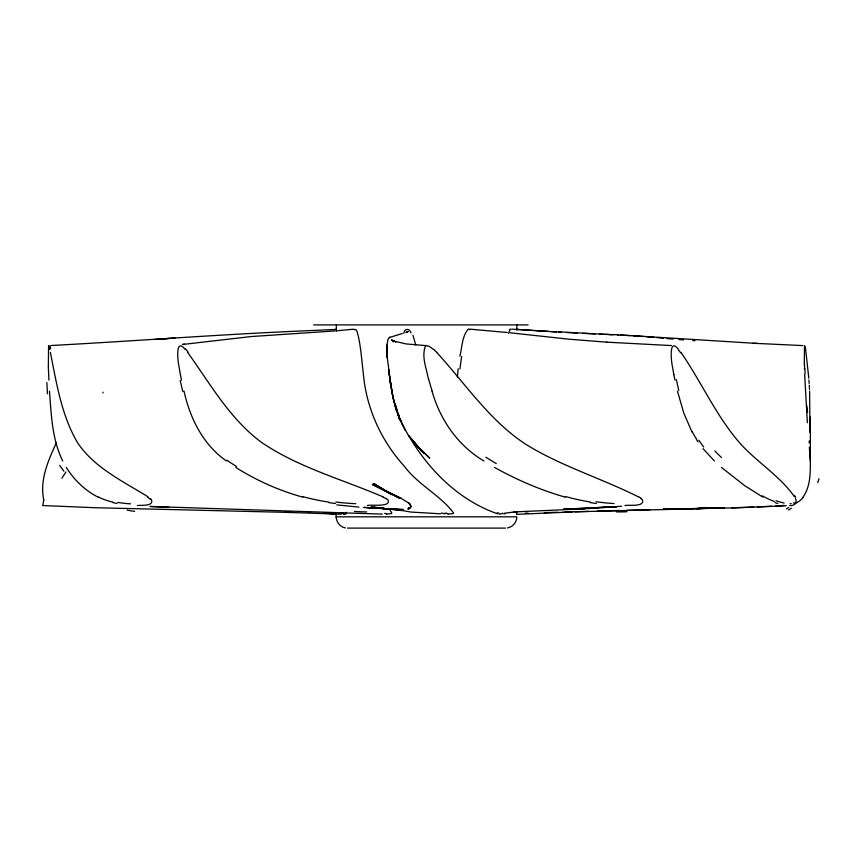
<?xml version="1.0" encoding="UTF-8"?>
<svg xmlns="http://www.w3.org/2000/svg" width="853" height="853" viewBox="0 0 853 853"><rect width="100%" height="100%" fill="white"/><g stroke="black" fill="none" stroke-linecap="round" stroke-linejoin="round"><path stroke-width="1.28" d="M345.422 527.922C339.131 526.877 335.293 520.33 336.178 514.252M809.625 391.228L809.977 432.45M336.445 324.897L336.189 330.623A19.8 0.768 88.9 0 0 336.189 331.348M336.21 329.418L307.698 330.708C222.068 334.237 136.651 340.933 51.073 345.518M457.368 377.175L458.178 368.741M809.081 442.878L809.316 440.937M459.916 356.213C462.123 347.224 461.995 336.178 468.308 329.087A1.685 1.493 -87.8 0 1 468.99 329.098L470.003 329.759M508.633 333.416L509.987 329.087A1.685 0.64 -88.9 0 1 510.275 329.098L510.702 329.759M391.431 494.527L373.038 484.131L399.023 497.971L372.868 484.344L400.569 498.259L372.345 484.504L400.473 497.949L408.875 503.142L411.114 506.671L408.011 509.092L409.717 508.249L408.918 508.665M56.319 442.878C48.28 460.513 39.654 479.695 43.663 499.463M403.778 333.416C404.45 327.776 410.026 328.405 411.039 332.969M803.036 497.171C809.284 488.374 810.222 477.104 810.35 466.634L810.35 417.021M408.374 508.9L408.544 507.684M406.913 332.627L407.926 331.486L405.783 332.51M354.24 329.727C357.151 327.84 357.535 334.472 358.324 336.274C361.054 348.749 361.832 361.533 363.389 374.179C366.406 408.352 381.291 440.969 404.365 466.271C417.821 484.589 440.073 495.017 453.487 512.824A1.088 1.034 89.7 0 1 453.274 513.517L447.868 514.21M516.577 514.284L516.598 514.263A29.205 3.028 63.6 0 1 516.587 514.242M402.253 333.502L389.373 337.564L387.87 339.633L386.985 345.07L387.155 356.597L390.962 386.164L388.605 369.36L390.482 384.202L393.126 398.042L396.656 410.666L392.657 395.941L390.557 382.336L393.126 398.042L392.657 395.941L395.664 408.395L399.769 419.815L395.238 404.301L399.769 419.815M42.821 505.498L43.706 500.071M410.485 507.684L409.888 508.143M408.31 508.953L408.832 508.697M389.373 337.564L389.992 337.106M794.964 503.515L796.809 502.63A214.732 63.623 56.2 0 0 803.217 497.427M504.368 513.25L515.425 511.843M507.578 527.922C512.792 526.994 516.854 522.111 516.822 516.822L336.178 516.822M182.446 344.484L250.931 336.572L334.834 330.943M182.873 344.409L184.525 344.143M353.846 329.173L336.732 330.783M154.532 339.515L174.993 337.991L172.242 338.214M169.043 338.47L157.464 339.323M616.559 506.639L569.751 509.049L584.294 508.836L563.481 509.166L616.559 506.639L584.294 508.836L513.901 511.928L516.801 511.789M601.813 507.62L621.602 506.224M775.644 506.053L782.286 505.701M786.21 505.722L734.092 507.908L663.325 509.198L712.436 508.132L683.679 509.049M771.656 506.266L757.293 506.959M517.814 514.284L567.991 512.163L562.362 512.344M753.657 507.108L731.821 507.791M503.718 513.869L505.061 513.826M588.421 511.395L574.869 511.789M525.32 513.186L528.028 513.101M619.406 510.51L597.281 511.139M649.997 509.689L627.147 510.307M544.331 512.621L557.947 512.248M567.085 512.195L572.011 512.056M689.81 508.825L663.559 509.454M696.048 508.644L724.336 507.961M565.912 512.035L691.879 508.836M789.718 505.541C792.917 506.064 797.502 503.878 795.956 500.071A8.914 2.527 -89.2 0 0 795.774 499.41L795.369 498.504M717.842 508.111L697.509 508.495L706.209 508.356M137.376 505.541C141.14 504.976 153.647 506.522 151.599 500.071A8.914 6.142 88.9 0 0 151.088 499.485M624.94 505.541C629.29 504.613 644.367 507.258 642.586 500.071A8.914 7.432 -88.6 0 0 642.01 499.453L640.827 498.504M367.312 505.541C371.14 504.262 390.983 507.62 388.115 500.071A8.914 8.861 83 0 0 387.401 499.474L385.993 498.504M313.605 324.897L528.103 324.897M347.47 528.103L505.53 528.103M784.547 505.541L782.041 505.402M367.878 507.578L381.92 508.185L363.741 507.428L388.797 509.049L371.311 507.343L389.331 509.166L371.236 507.045L389.139 509.198L403.192 509.476L388.467 509.156L379.617 507.887M291.299 512.472L94.95 507.716L42.693 505.541M343.237 512.824L149.968 506.458L169.321 507.364M285.222 512.301L341.307 514.21M342.607 512.802L337.735 512.653L382.336 514.114M671.524 345.582L606.526 342.149M802.822 345.582L753.252 343.247M605.278 334.227L613.819 334.813M595.095 333.928L582.631 333.342M599.552 334.141L604.009 334.344M618.564 334.856L613.915 334.632M612.027 334.728L558.587 331.828M757.539 343.471L620.558 334.952M308.253 512.248L309.959 512.322M617.38 334.984L630.698 335.687M577.3 333.075L566.691 332.51M511.8 329.141L561.413 332.212M537.838 330.623L538.574 330.665M440.553 513.805L410.922 512.056L391.495 508.719M535.066 330.463L535.769 330.506M556.167 331.902L550.963 331.593M425.594 345.582L406.007 343.919L393.212 340.912L396.069 341.893L395.067 341.541M633.352 335.837L643.919 336.54M548.372 331.433L535.727 330.623M533.264 330.463L516.651 329.333M606.782 342.16L568.695 339.174L510.126 332.798M692.711 340.592L694.95 340.752M323.383 513.154L336.082 514.114M678.967 339.569L683.605 339.921M470.27 329.173L507.247 332.51M646.531 336.743L653.654 337.351M673.07 339.099L667.067 338.577M651.724 337.18L649.133 336.956M663.399 338.246L657.151 337.671M336.722 504.891L358.921 507.119M386.462 514.21L391.559 513.517A1.088 1.002 -89.7 0 0 391.762 512.93L389.192 508.665M335.421 503.515L328.863 502.63M596.418 503.515L590.329 502.63M379.948 507.908L389.139 509.198M374.552 507.151L377.09 507.514M499.272 514.21L502.449 513.517A1.088 0.586 89.9 0 0 502.566 513.037M381.579 507.993L388.467 509.156L402.424 509.753L387.635 508.942L401.187 510.489L392.679 508.921M445.138 513.815L441.374 513.037M117.042 503.515L113.086 502.63M343.791 514.21L345.849 514.028L346.254 512.248M302.847 497.171C279.198 490.603 256.518 480.506 235.769 467.423M565.358 497.171C540.653 490.176 516.939 479.876 494.516 467.423M497.587 513.815C454.937 498.952 422.704 463.808 402.403 424.367M777.904 503.515L775.132 502.63M394.193 341.232L391.591 339.697M382.816 496.755C342.394 479.386 299.03 467.657 262.223 442.878C230.086 419.473 210.435 384.063 187.649 352.406M98.191 497.171C85.001 490.55 74.062 479.876 66.278 467.423M762.891 497.171L744.605 485.581L721.435 467.423M638.172 496.755C601.493 478.352 561.647 466.346 526.546 444.765C489.889 421.19 465.674 383.989 436.683 352.406M391.644 494.441L373.913 483.587L391.89 494.655M483.886 460.983C458.008 445.703 440.095 419.804 432.002 391.111M147.91 496.755C122.885 481.177 94.608 468.03 77.655 442.878C61.427 415.422 56.575 383.221 50.38 352.406M226.503 460.983C203.121 444.871 189.974 418.247 184.013 391.111M433.623 349.517L429.187 346.329L426.5 345.689A2.122 2.122 0 0 0 425.402 346.19C421.382 356.554 426.415 368.208 428.355 378.679M150.117 498.504L151.098 499.463M714.419 460.983L703.011 448.625M415.869 444.68L429.656 458.114L415.869 444.68L424.144 453.615L414.11 442.515L421.851 451.472L412.362 440.34M185.261 349.517C174.918 336.583 177.797 361.971 179.13 367.323A188.502 147.494 -89.5 0 0 180.42 374.542M412.052 440.073L420.262 449.254L408.715 435.51M678.647 349.517C668.432 336.54 671.236 362.077 672.601 367.323A188.502 141.203 89.5 0 0 673.806 374.563M391.932 340.112L393.436 341.936M680.95 352.406C701.891 382.645 716.616 417.202 741.353 444.765C758.168 462.912 780.196 476.326 794.474 496.755M696.379 439.476L697.925 441.79M336.242 329.055L336.317 329.727M692.092 432.215L683.882 413.31L677.431 391.111M62.695 460.983C52.086 439.359 51.244 414.697 49.474 391.111M405.196 430.328L398.415 415.496L402.872 425.86M400.174 419.132L401.251 421.777M398.34 413.684L398.916 415.518M412.98 335.272L415.742 344.996M49.783 349.517L48.578 345.668L48.344 367.323A188.502 37.543 -89.7 0 0 48.685 374.478L48.877 380.15M516.587 511.565L516.822 513.229M181.486 380.15L180.378 374.552M674.947 380.15L673.849 374.552M805.584 348.962L808.793 378.167M809.348 447.303L810.211 460.46M808.921 379.969L809.156 383.466M807.365 422.683L804.656 374.552M809.273 385.193L809.529 389.512M411.114 506.671L411.093 505.989M804.411 368.325L804.432 369.04M804.283 364.636L804.507 345.7L804.987 346.35A22.828 4.19 -88.1 0 1 805.552 349.133M516.822 324.897L516.822 330.207M43.642 499.762A8.914 0.554 89.2 0 1 43.695 500.37M102.872 392.902A181.113 3.167 -65.2 0 1 103.192 392.199M61.906 478.17A225.64 4.105 -55.4 0 1 65.905 471.997M49.986 345.86A65.191 9.458 86.9 0 1 50.647 348.696M147.761 497.31A41.019 26.571 82.4 0 1 149.915 499.08M134.635 511.32A205.104 118.183 -54 0 1 127.086 510.105M130.488 503.835A234.138 122.789 -44.1 0 1 117.821 502.385M113.289 502.3A214.732 118.055 -50.5 0 1 98.308 497M63.9 471.187A200.028 101.166 -64.9 0 1 59.721 465.365M47.501 393.798A249.471 60.115 -89 0 1 46.851 382.485M185.581 349.005A65.191 48.642 85.4 0 1 188.012 351.905M382.752 496.894A41.019 40.262 58.3 0 1 385.919 498.621M366.683 511.907A205.104 177.669 -15.8 0 1 354.432 511.437M355.765 503.696A234.138 183.31 -10.9 0 1 335.858 502.044M329.013 502.129A214.732 179.365 -14.8 0 1 303.06 496.713M236.473 466.452A200.028 177.946 -36.8 0 1 227.069 460.268M182.819 391.58A249.471 201.66 -88.3 0 1 180.271 380.566M433.676 349.453A65.191 65.073 28 0 1 436.736 352.353M638.247 496.595A41.019 35.122 -78.8 0 1 640.955 498.28M626.955 511.757A205.104 154.02 43.3 0 1 616.324 511.885M614.021 503.569A234.138 158.061 34.1 0 1 596.002 501.745M590.233 501.99A214.732 156.739 38.9 0 1 565.358 496.489M496.297 463.584A200.028 171.464 44.7 0 1 485.954 457.251M432.172 391.058A247.818 247.189 75.6 0 1 428.515 378.636M678.37 349.879A65.191 51.052 -85 0 1 680.63 352.779M794.719 495.721A41.019 13.541 -83.9 0 1 795.7 497.267M791.317 508.239A205.104 58.303 59.9 0 1 788.417 510.062M784.142 503.046A234.138 58.846 50.9 0 1 776.07 500.711M774.588 501.585A214.732 60.787 56.3 0 1 762.273 495.828M721.403 457.496A200.028 84.746 66.2 0 1 714.846 450.917M703.693 446.972A106.369 64.689 81.1 0 1 698.82 440.233M696.581 439.178A97.125 63.474 84.7 0 1 692.337 431.927M678.807 390.493A249.471 179.588 88.5 0 1 676.365 379.617M818.965 478.65A195.838 41.211 67.7 0 1 817.718 482.542M807.578 412.564A100.707 2.58 83.7 0 1 806.735 405.559M805.104 373.795A188.652 27.424 89.6 0 1 804.891 368.379M804.614 368.069A136.48 23.244 89.9 0 1 804.496 364.423M788.79 507.428A205.104 64.7 59.6 0 1 786.541 508.942M794.442 502.833A234.138 67.899 50.3 0 1 793.397 503.121M791.221 503.579A234.138 67.899 50.3 0 1 790.091 503.75M343.983 513.794A39.195 15.823 -60.3 0 1 343.034 513.677M386.633 513.634A39.195 32.147 -37.6 0 1 384.66 513.378M447.857 513.506A39.195 33.416 29.8 0 1 445.191 513.101M498.962 513.218A39.195 19.054 58.7 0 1 497.278 512.685M459.959 368.976A248.042 223.998 -88.5 0 1 461.665 356.543M516.747 514.05A36.05 3.7 65.4 0 1 516.502 513.922M516.278 512.6A17.465 1.589 78.1 0 1 516.161 512.301M407.851 331.593L406.582 332.212L407.851 331.593M410.282 504.496L408.875 503.142L410.282 504.496M387.027 346.105L386.985 345.07L387.379 357.897L387.027 346.105"/></g></svg>
